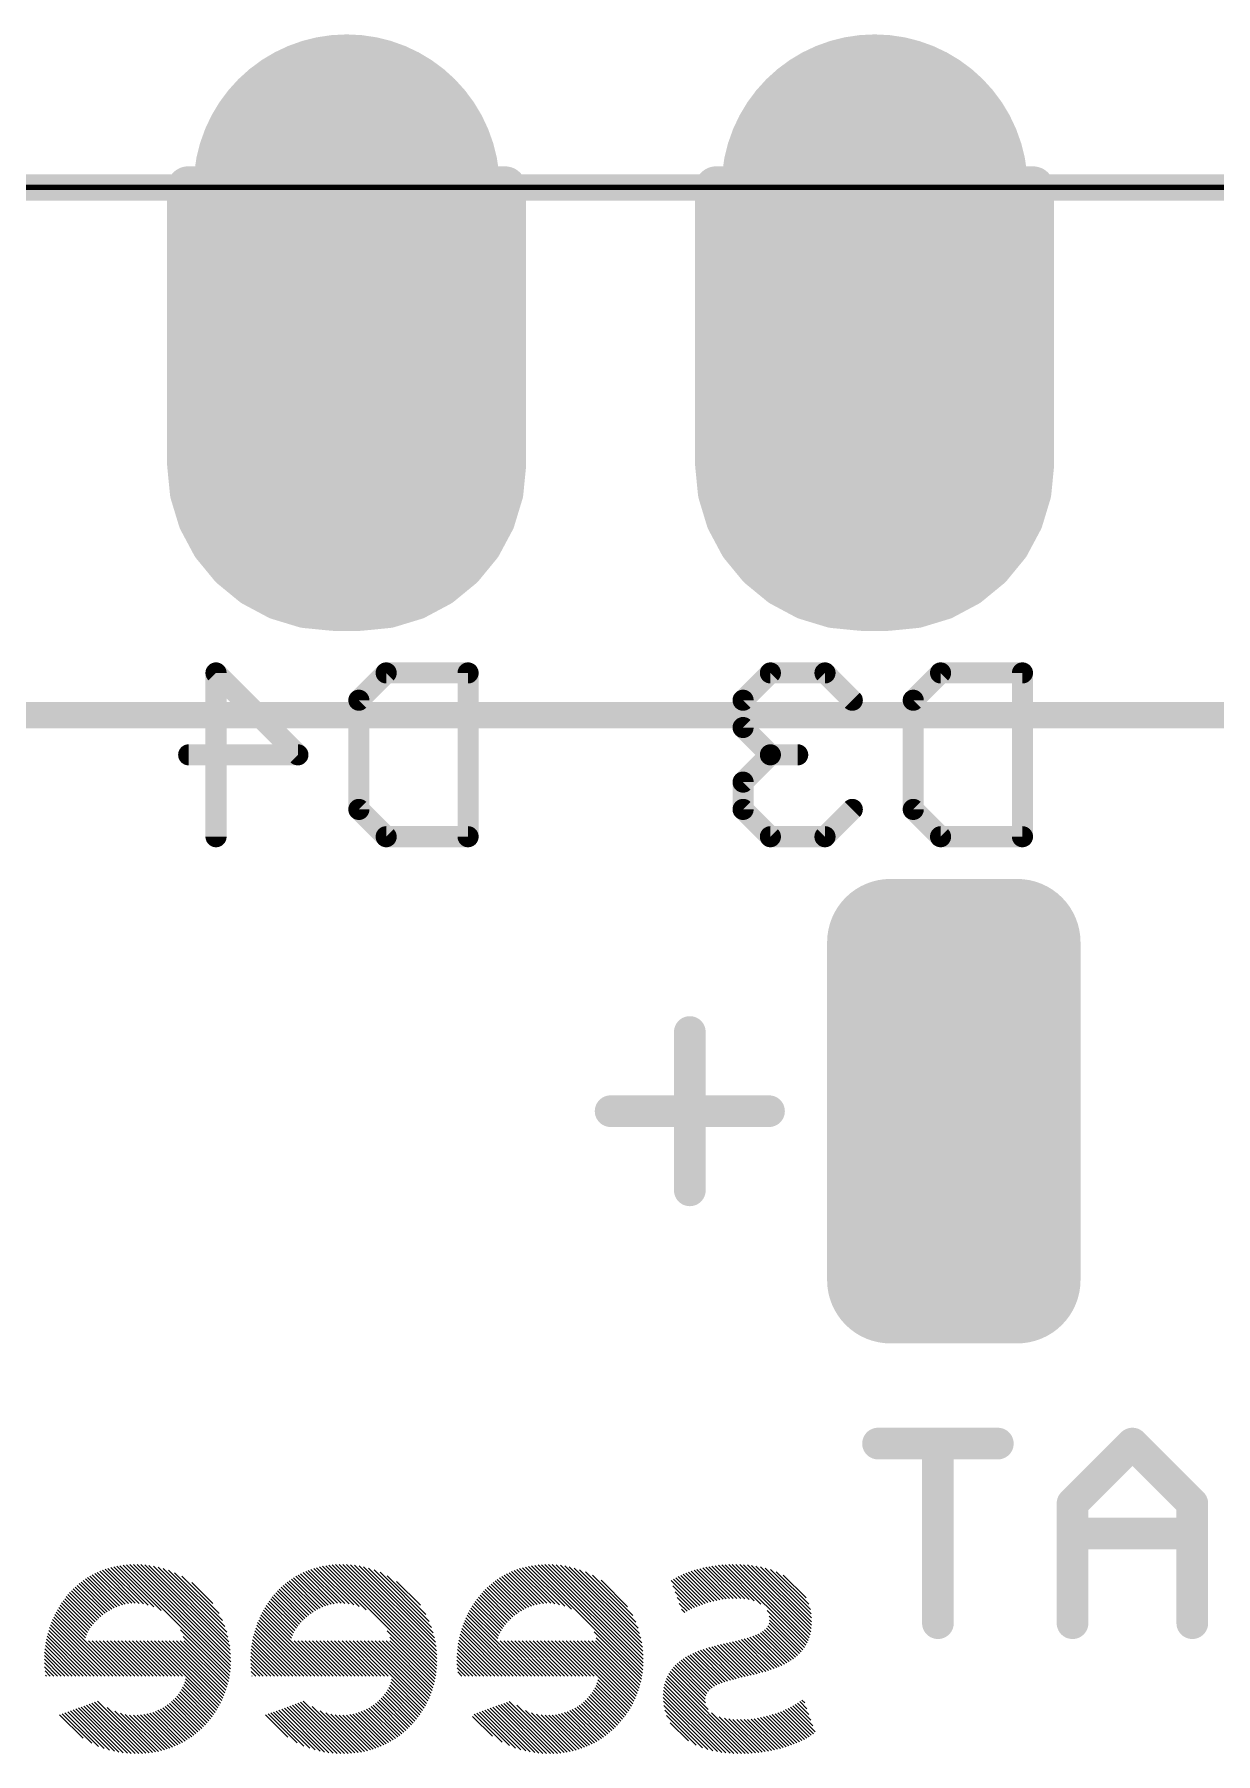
# Model space of a CAD drawing. Extents: x 63.5 to 84.5, y 8.2 to 27.4.
# Drawn here: x 69.87 to 75.55, y 19.13 to 27.41 of the extents above; entities that cross this region are included whole.
import ezdxf

# ---------------------------------------------------------------- set-up
doc = ezdxf.new("R2010")
doc.units = 0
for name, color, linetype in [('20', 213, 'CONTINUOUS'), ('22', 140, 'CONTINUOUS'), ('26', 140, 'CONTINUOUS'), ('30', 253, 'CONTINUOUS')]:
    doc.layers.add(name, color=color, linetype=linetype)

# ---------------------------------------------------------------- blocks, each defined once
blk = doc.blocks.new('RECT357632X195072R50')
at = {"const_width": 0.3048}
blk.add_lwpolyline([(0.9652, -0.3048), (0.9652, 0.3048, 0.4142), (0.8128, 0.4572), (-0.8128, 0.4572, 0.4142), (-0.9652, 0.3048), (-0.9652, -0.3048, 0.4142), (-0.8128, -0.4572), (0.8128, -0.4572, 0.4142)], format="xyb", close=True, dxfattribs=at)
blk.add_solid([(-0.8382, -0.3302), (0.8382, -0.3302), (-0.8382, 0.3302), (0.8382, 0.3302)])
blk = doc.blocks.new('ROUNDP')
at = {"const_width": 0.5}
blk.add_lwpolyline([(0, -0.25, 1), (0, 0.25, 1), (0, -0.25)], format="xyb", dxfattribs=at)

msp = doc.modelspace()

# ---------------------------------------------------------------- linework, layer by layer
at = {"layer": '20', "const_width": 0.0254}
msp.add_lwpolyline([(65.405, 26.67), (82.55, 26.67)], dxfattribs=at)
at = {"layer": '22', "const_width": 0.127}
for points in [[(65.024, 26.67), (82.804, 26.67)], [(82.804, 24.13), (65.024, 24.13)]]:
    msp.add_lwpolyline(points, dxfattribs=at)
at = {"layer": '26'}
for p, q in [((70.3761, 19.8565), (70.2119, 20.0207)), ((70.3965, 19.8537), (70.2253, 20.0249)), ((70.4194, 19.8485), (70.2391, 20.0288)), ((70.4461, 19.8395), (70.2533, 20.0323)), ((70.4811, 19.8221), (70.2679, 20.0354)), ((70.8108, 19.5102), (70.283, 20.038)), ((70.813, 19.5257), (70.2985, 20.0402)), ((70.8146, 19.5417), (70.3145, 20.0419)), ((70.8157, 19.5583), (70.331, 20.043)), ((70.8162, 19.5755), (70.348, 20.0437)), ((70.816, 19.5934), (70.3656, 20.0438)), ((70.8152, 19.6118), (70.3839, 20.0432)), ((70.8136, 19.6311), (70.403, 20.0417)), ((70.8113, 19.6511), (70.423, 20.0394)), ((70.8079, 19.6722), (70.4441, 20.0359)), ((70.8032, 19.6945), (70.4666, 20.0312)), ((70.797, 19.7184), (70.4907, 20.0247)), ((71.386, 19.8542), (71.2158, 20.0244)), ((71.4085, 19.8494), (71.2296, 20.0283)), ((71.4345, 19.841), (71.2437, 20.0319)), ((71.4679, 19.8254), (71.2583, 20.035)), ((71.8028, 19.5082), (71.2732, 20.0377)), ((71.805, 19.5236), (71.2887, 20.0399)), ((71.8068, 19.5395), (71.3046, 20.0417)), ((71.8079, 19.556), (71.321, 20.0429)), ((71.8085, 19.5731), (71.338, 20.0436)), ((71.8084, 19.5909), (71.3555, 20.0438)), ((71.8077, 19.6093), (71.3737, 20.0433)), ((71.8062, 19.6284), (71.3927, 20.042)), ((71.804, 19.6484), (71.4126, 20.0398)), ((71.8007, 19.6693), (71.4335, 20.0365)), ((71.7962, 19.6914), (71.4558, 20.0319)), ((71.7903, 19.7151), (71.4797, 20.0257)), ((72.3755, 19.8547), (72.2063, 20.0238)), ((72.3976, 19.8502), (72.22, 20.0278)), ((72.4231, 19.8424), (72.2341, 20.0314)), ((72.455, 19.8282), (72.2486, 20.0346)), ((72.7948, 19.5061), (72.2635, 20.0373)), ((72.7971, 19.5215), (72.2789, 20.0396)), ((72.7989, 19.5373), (72.2948, 20.0415)), ((72.8001, 19.5538), (72.3111, 20.0428)), ((72.8008, 19.5708), (72.328, 20.0436)), ((72.8008, 19.5885), (72.3454, 20.0438)), ((72.8001, 19.6068), (72.3635, 20.0434)), ((72.7988, 19.6258), (72.3824, 20.0422)), ((72.7966, 19.6456), (72.4022, 20.0401)), ((72.7935, 19.6664), (72.423, 20.037)), ((72.7892, 19.6884), (72.445, 20.0326)), ((72.7835, 19.7118), (72.4687, 20.0266)), ((73.2166, 19.8798), (73.0729, 20.0235)), ((73.2335, 19.8805), (73.0871, 20.0269)), ((73.2512, 19.8805), (73.1016, 20.0301)), ((73.2697, 19.8797), (73.1164, 20.033)), ((73.2892, 19.8779), (73.1315, 20.0356)), ((73.3103, 19.8745), (73.1469, 20.0378)), ((73.3342, 19.8682), (73.1627, 20.0397)), ((73.3668, 19.8534), (73.1788, 20.0413)), ((73.5829, 19.6549), (73.1952, 20.0426)), ((73.5891, 19.6664), (73.212, 20.0435)), ((73.5945, 19.6786), (73.2292, 20.044)), ((73.5993, 19.6915), (73.2468, 20.044)), ((73.6033, 19.7051), (73.2649, 20.0436)), ((73.6066, 19.7196), (73.2834, 20.0427)), ((73.609, 19.7349), (73.3026, 20.0413)), ((73.6105, 19.751), (73.3224, 20.0391)), ((73.6111, 19.7681), (73.3431, 20.0361)), ((73.6106, 19.7863), (73.3648, 20.0321)), ((73.6087, 19.8059), (73.3879, 20.0267)), ((70.2117, 19.8087), (70.0771, 19.9433)), ((70.2223, 19.8159), (70.0867, 19.9514)), ((70.2332, 19.8226), (70.0966, 19.9593)), ((70.2445, 19.8289), (70.1067, 19.9668)), ((70.2563, 19.8348), (70.1171, 19.974)), ((70.2686, 19.8402), (70.1279, 19.981)), ((70.2815, 19.845), (70.1389, 19.9876)), ((70.295, 19.8492), (70.1502, 19.994)), ((70.3091, 19.8527), (70.1619, 20)), ((70.3241, 19.8554), (70.1739, 20.0057)), ((70.3402, 19.8571), (70.1862, 20.011)), ((70.3574, 19.8575), (70.1989, 20.016)), ((70.7886, 19.7445), (70.517, 20.0161)), ((70.7772, 19.7736), (70.5466, 20.0042)), ((70.7604, 19.808), (70.5815, 19.987)), ((70.7309, 19.8552), (70.6292, 19.957)), ((71.2027, 19.8077), (71.0682, 19.9422)), ((71.2131, 19.8149), (71.0777, 19.9504)), ((71.224, 19.8217), (71.0875, 19.9582)), ((71.2353, 19.8281), (71.0976, 19.9658)), ((71.2471, 19.8341), (71.108, 19.9731)), ((71.2593, 19.8395), (71.1187, 19.9801)), ((71.2721, 19.8444), (71.1297, 19.9867)), ((71.2854, 19.8487), (71.141, 19.9931)), ((71.2995, 19.8523), (71.1526, 19.9992)), ((71.3144, 19.8551), (71.1646, 20.0049)), ((71.3303, 19.8569), (71.1769, 20.0103)), ((71.3474, 19.8575), (71.1895, 20.0154)), ((71.3659, 19.8567), (71.2025, 20.0201)), ((71.7822, 19.7408), (71.5057, 20.0174)), ((71.7713, 19.7695), (71.5347, 20.006)), ((71.7554, 19.803), (71.5686, 19.9898)), ((71.7288, 19.8473), (71.6135, 19.9626)), ((72.1936, 19.8067), (72.0592, 19.9411)), ((72.204, 19.814), (72.0687, 19.9493)), ((72.2149, 19.8208), (72.0785, 19.9572)), ((72.2261, 19.8273), (72.0886, 19.9648)), ((72.2378, 19.8333), (72.0989, 19.9721)), ((72.2499, 19.8388), (72.1096, 19.9791)), ((72.2626, 19.8438), (72.1206, 19.9859)), ((72.2759, 19.8482), (72.1318, 19.9923)), ((72.2899, 19.8519), (72.1434, 19.9984)), ((72.3047, 19.8548), (72.1553, 20.0042)), ((72.3204, 19.8567), (72.1675, 20.0096)), ((72.3373, 19.8575), (72.1801, 20.0147)), ((72.3556, 19.8569), (72.193, 20.0195)), ((72.7758, 19.7372), (72.4943, 20.0186)), ((72.7653, 19.7654), (72.5229, 20.0078)), ((72.7503, 19.7981), (72.556, 19.9924)), ((72.7259, 19.8401), (72.5986, 19.9675)), ((73.06, 19.8419), (72.9353, 19.9666)), ((73.0476, 19.8366), (72.944, 19.9403)), ((73.0727, 19.8469), (72.9463, 19.9733)), ((73.0856, 19.8517), (72.9577, 19.9796)), ((73.0988, 19.8562), (72.9693, 19.9856)), ((73.1122, 19.8604), (72.9813, 19.9914)), ((73.126, 19.8643), (72.9935, 19.9968)), ((73.1401, 19.8679), (73.006, 20.002)), ((73.1545, 19.8711), (73.0188, 20.0068)), ((73.1693, 19.874), (73.0319, 20.0114)), ((73.1846, 19.8764), (73.0453, 20.0157)), ((73.2003, 19.8784), (73.0589, 20.0198)), ((73.6048, 19.8274), (73.4129, 20.0193)), ((73.5979, 19.852), (73.4409, 20.009)), ((73.5851, 19.8825), (73.4747, 19.9929)), ((70.1338, 19.7276), (70.0028, 19.8586)), ((70.1408, 19.7383), (70.01, 19.8691)), ((70.1483, 19.7484), (70.0175, 19.8792)), ((70.1562, 19.7582), (70.0252, 19.8892)), ((70.1646, 19.7675), (70.0332, 19.8989)), ((70.1733, 19.7765), (70.0414, 19.9083)), ((70.1823, 19.7851), (70.05, 19.9174)), ((70.1918, 19.7933), (70.0587, 19.9263)), ((70.2016, 19.8012), (70.0678, 19.935)), ((71.1252, 19.7261), (70.9941, 19.8572)), ((71.1321, 19.7369), (71.0013, 19.8677)), ((71.1396, 19.7471), (71.0088, 19.8779)), ((71.1474, 19.7569), (71.0165, 19.8879)), ((71.1557, 19.7663), (71.0244, 19.8976)), ((71.1644, 19.7753), (71.0327, 19.907)), ((71.1734, 19.7839), (71.0411, 19.9162)), ((71.1828, 19.7922), (71.0499, 19.9252)), ((71.1925, 19.8002), (71.0589, 19.9338)), ((72.1166, 19.7246), (71.9855, 19.8558)), ((72.1235, 19.7354), (71.9926, 19.8663)), ((72.1309, 19.7457), (72.0001, 19.8765)), ((72.1387, 19.7556), (72.0077, 19.8865)), ((72.1469, 19.765), (72.0157, 19.8963)), ((72.1555, 19.7741), (72.0239, 19.9058)), ((72.1645, 19.7828), (72.0323, 19.915)), ((72.1739, 19.7911), (72.041, 19.924)), ((72.1835, 19.7991), (72.05, 19.9327)), ((73.0354, 19.8311), (72.9541, 19.9124)), ((73.0235, 19.8254), (72.9643, 19.8846)), ((73.0118, 19.8194), (72.9745, 19.8567)), ((70.2308, 19.5068), (69.9594, 19.7782)), ((70.2485, 19.5068), (69.9648, 19.7905)), ((70.2661, 19.5068), (69.9705, 19.8025)), ((70.2838, 19.5068), (69.9764, 19.8142)), ((70.1174, 19.6909), (69.9826, 19.8257)), ((70.1218, 19.7042), (69.9891, 19.8369)), ((70.1274, 19.7163), (69.9958, 19.8479)), ((71.2207, 19.5068), (70.951, 19.7765)), ((71.2384, 19.5068), (70.9564, 19.7889)), ((71.2561, 19.5068), (70.962, 19.8009)), ((71.2738, 19.5068), (70.9679, 19.8127)), ((71.1093, 19.689), (70.9741, 19.8242)), ((71.1134, 19.7025), (70.9805, 19.8354)), ((71.1189, 19.7147), (70.9872, 19.8464)), ((72.2107, 19.5068), (71.9426, 19.7749)), ((72.2284, 19.5068), (71.948, 19.7872)), ((72.246, 19.5068), (71.9536, 19.7993)), ((72.2637, 19.5068), (71.9594, 19.8111)), ((72.1012, 19.687), (71.9656, 19.8227)), ((72.1051, 19.7008), (71.9719, 19.834)), ((72.1104, 19.7131), (71.9786, 19.845)), ((73.0002, 19.8133), (72.9846, 19.8289)), ((73.5761, 19.644), (73.3975, 19.8226)), ((73.5687, 19.6337), (73.4074, 19.795)), ((73.5607, 19.624), (73.4086, 19.7762)), ((70.1247, 19.5068), (69.9332, 19.6983)), ((70.1424, 19.5068), (69.9368, 19.7124)), ((70.1601, 19.5068), (69.9407, 19.7262)), ((70.1778, 19.5068), (69.9449, 19.7397)), ((70.1954, 19.5068), (69.9494, 19.7528)), ((70.2131, 19.5068), (69.9543, 19.7656)), ((70.8081, 19.4952), (70.5742, 19.7291)), ((70.805, 19.4806), (70.5878, 19.6978)), ((71.1147, 19.5068), (70.9251, 19.6964)), ((71.1323, 19.5068), (70.9286, 19.7106)), ((71.15, 19.5068), (70.9325, 19.7244)), ((71.1677, 19.5068), (70.9367, 19.7379)), ((71.1854, 19.5068), (70.9412, 19.751)), ((71.2031, 19.5068), (70.9459, 19.7639)), ((71.8, 19.4932), (71.5694, 19.7239)), ((71.7969, 19.4787), (71.581, 19.6945)), ((72.1046, 19.5068), (71.9169, 19.6945)), ((72.1223, 19.5068), (71.9204, 19.7087)), ((72.14, 19.5068), (71.9243, 19.7225)), ((72.1577, 19.5068), (71.9284, 19.7361)), ((72.1753, 19.5068), (71.9329, 19.7493)), ((72.193, 19.5068), (71.9376, 19.7622)), ((72.792, 19.4912), (72.5641, 19.7191)), ((72.7888, 19.4767), (72.5741, 19.6914)), ((73.4555, 19.5525), (73.3143, 19.6937)), ((73.4677, 19.5579), (73.3275, 19.6982)), ((73.4797, 19.5637), (73.3403, 19.7031)), ((73.4912, 19.5698), (73.3526, 19.7085)), ((73.5025, 19.5762), (73.3642, 19.7145)), ((73.5133, 19.5831), (73.3751, 19.7213)), ((73.5237, 19.5903), (73.385, 19.7291)), ((73.5337, 19.598), (73.3937, 19.738)), ((73.5432, 19.6062), (73.4009, 19.7485)), ((73.5522, 19.6148), (73.4061, 19.761)), ((70.0363, 19.5068), (69.9211, 19.622)), ((70.054, 19.5068), (69.9227, 19.6382)), ((70.0717, 19.5068), (69.9247, 19.6538)), ((70.0894, 19.5068), (69.9271, 19.6691)), ((70.107, 19.5068), (69.93, 19.6839)), ((70.3015, 19.5068), (70.1319, 19.6764)), ((70.3192, 19.5068), (70.1496, 19.6764)), ((70.3368, 19.5068), (70.1673, 19.6764)), ((70.3545, 19.5068), (70.185, 19.6764)), ((70.3722, 19.5068), (70.2027, 19.6764)), ((70.3899, 19.5068), (70.2203, 19.6764)), ((70.4076, 19.5068), (70.238, 19.6764)), ((70.4252, 19.5068), (70.2557, 19.6764)), ((70.4429, 19.5068), (70.2734, 19.6764)), ((70.4606, 19.5068), (70.291, 19.6764)), ((70.4783, 19.5068), (70.3087, 19.6764)), ((70.496, 19.5068), (70.3264, 19.6764)), ((70.5136, 19.5068), (70.3441, 19.6764)), ((70.5313, 19.5068), (70.3618, 19.6764)), ((70.549, 19.5068), (70.3794, 19.6764)), ((70.5667, 19.5068), (70.3971, 19.6764)), ((70.5843, 19.5068), (70.4148, 19.6764)), ((70.7549, 19.3539), (70.4325, 19.6764)), ((70.7613, 19.3652), (70.4501, 19.6764)), ((70.7674, 19.3768), (70.4678, 19.6764)), ((70.7732, 19.3887), (70.4855, 19.6764)), ((70.7787, 19.4008), (70.5032, 19.6764)), ((70.7839, 19.4133), (70.5208, 19.6764)), ((70.7888, 19.4261), (70.5385, 19.6764)), ((70.7934, 19.4392), (70.5562, 19.6764)), ((70.7977, 19.4526), (70.5739, 19.6764)), ((70.8015, 19.4664), (70.5913, 19.6767)), ((71.0263, 19.5068), (70.9133, 19.6198)), ((71.044, 19.5068), (70.9147, 19.636)), ((71.0616, 19.5068), (70.9167, 19.6518)), ((71.0793, 19.5068), (70.9191, 19.667)), ((71.097, 19.5068), (70.9219, 19.6819)), ((71.2914, 19.5068), (71.1219, 19.6764)), ((71.3091, 19.5068), (71.1396, 19.6764)), ((71.3268, 19.5068), (71.1572, 19.6764)), ((71.3445, 19.5068), (71.1749, 19.6764)), ((71.3621, 19.5068), (71.1926, 19.6764)), ((71.3798, 19.5068), (71.2103, 19.6764)), ((71.3975, 19.5068), (71.228, 19.6764)), ((71.4152, 19.5068), (71.2456, 19.6764)), ((71.4329, 19.5068), (71.2633, 19.6764)), ((71.4505, 19.5068), (71.281, 19.6764)), ((71.4682, 19.5068), (71.2987, 19.6764)), ((71.4859, 19.5068), (71.3163, 19.6764)), ((71.5036, 19.5068), (71.334, 19.6764)), ((71.5213, 19.5068), (71.3517, 19.6764)), ((71.5389, 19.5068), (71.3694, 19.6764)), ((71.5566, 19.5068), (71.3871, 19.6764)), ((71.5743, 19.5068), (71.4047, 19.6764)), ((71.7464, 19.3524), (71.4224, 19.6764)), ((71.7528, 19.3637), (71.4401, 19.6764)), ((71.7589, 19.3753), (71.4578, 19.6764)), ((71.7647, 19.3871), (71.4754, 19.6764)), ((71.7703, 19.3992), (71.4931, 19.6764)), ((71.7756, 19.4116), (71.5108, 19.6764)), ((71.7805, 19.4243), (71.5285, 19.6764)), ((71.7851, 19.4374), (71.5461, 19.6764)), ((71.7894, 19.4508), (71.5638, 19.6764)), ((71.7934, 19.4645), (71.5815, 19.6764)), ((72.0162, 19.5068), (71.9055, 19.6176)), ((72.0339, 19.5068), (71.9068, 19.6339)), ((72.0516, 19.5068), (71.9087, 19.6497)), ((72.0693, 19.5068), (71.9111, 19.665)), ((72.0869, 19.5068), (71.9138, 19.68)), ((72.2814, 19.5068), (72.1118, 19.6764)), ((72.2991, 19.5068), (72.1295, 19.6764)), ((72.3167, 19.5068), (72.1472, 19.6764)), ((72.3344, 19.5068), (72.1649, 19.6764)), ((72.3521, 19.5068), (72.1826, 19.6764)), ((72.3698, 19.5068), (72.2002, 19.6764)), ((72.3875, 19.5068), (72.2179, 19.6764)), ((72.4051, 19.5068), (72.2356, 19.6764)), ((72.4228, 19.5068), (72.2533, 19.6764)), ((72.4405, 19.5068), (72.2709, 19.6764)), ((72.4582, 19.5068), (72.2886, 19.6764)), ((72.4759, 19.5068), (72.3063, 19.6764)), ((72.4935, 19.5068), (72.324, 19.6764)), ((72.5112, 19.5068), (72.3416, 19.6764)), ((72.5289, 19.5068), (72.3593, 19.6764)), ((72.5466, 19.5068), (72.377, 19.6764)), ((72.5642, 19.5068), (72.3947, 19.6764)), ((72.5819, 19.5068), (72.4124, 19.6764)), ((72.7442, 19.3622), (72.43, 19.6764)), ((72.7504, 19.3737), (72.4477, 19.6764)), ((72.7563, 19.3855), (72.4654, 19.6764)), ((72.7619, 19.3976), (72.4831, 19.6764)), ((72.7672, 19.4099), (72.5007, 19.6764)), ((72.7722, 19.4226), (72.5184, 19.6764)), ((72.7769, 19.4356), (72.5361, 19.6764)), ((72.7812, 19.449), (72.5538, 19.6764)), ((72.7852, 19.4627), (72.5714, 19.6764)), ((73.1674, 19.4694), (73.027, 19.6097)), ((73.1801, 19.4743), (73.039, 19.6154)), ((73.1932, 19.4789), (73.0513, 19.6208)), ((73.2067, 19.483), (73.0638, 19.6259)), ((73.2205, 19.487), (73.0767, 19.6308)), ((73.2345, 19.4907), (73.0898, 19.6353)), ((73.2486, 19.4942), (73.1032, 19.6396)), ((73.2628, 19.4977), (73.1167, 19.6438)), ((73.2771, 19.501), (73.1305, 19.6477)), ((73.2914, 19.5044), (73.1444, 19.6514)), ((73.3058, 19.5077), (73.1585, 19.655)), ((73.3201, 19.5111), (73.1727, 19.6585)), ((73.3343, 19.5145), (73.1869, 19.6619)), ((73.3485, 19.5181), (73.2013, 19.6653)), ((73.3625, 19.5217), (73.2157, 19.6686)), ((73.3764, 19.5255), (73.2301, 19.6718)), ((73.3901, 19.5295), (73.2444, 19.6752)), ((73.4037, 19.5336), (73.2587, 19.6786)), ((73.417, 19.5379), (73.2729, 19.6821)), ((73.4301, 19.5425), (73.2869, 19.6857)), ((73.4429, 19.5474), (73.3007, 19.6896)), ((70.001, 19.5068), (69.9198, 19.588)), ((70.0187, 19.5068), (69.9201, 19.6053)), ((69.9833, 19.5068), (69.9201, 19.5701)), ((69.9656, 19.5068), (69.921, 19.5514)), ((69.9479, 19.5068), (69.9229, 19.5319)), ((70.9909, 19.5068), (70.9121, 19.5857)), ((71.0086, 19.5068), (70.9124, 19.603)), ((70.9732, 19.5068), (70.9125, 19.5676)), ((70.9556, 19.5068), (70.9136, 19.5488)), ((70.9379, 19.5068), (70.9155, 19.5292)), ((71.9809, 19.5068), (71.9044, 19.5833)), ((71.9986, 19.5068), (71.9046, 19.6008)), ((71.9632, 19.5068), (71.9049, 19.5651)), ((71.9455, 19.5068), (71.9061, 19.5463)), ((71.9278, 19.5068), (71.9082, 19.5264)), ((73.1139, 19.346), (72.9306, 19.5293)), ((73.1005, 19.3772), (72.938, 19.5396)), ((73.0994, 19.3959), (72.946, 19.5494)), ((73.102, 19.411), (72.9545, 19.5586)), ((73.1072, 19.4235), (72.9635, 19.5672)), ((73.1143, 19.434), (72.973, 19.5754)), ((73.123, 19.4431), (72.983, 19.5831)), ((73.1328, 19.4509), (72.9934, 19.5903)), ((73.1436, 19.4578), (73.0042, 19.5972)), ((73.1552, 19.4639), (73.0154, 19.6036)), ((69.9303, 19.5068), (69.926, 19.5111)), ((70.7268, 19.3113), (70.5851, 19.4531)), ((70.7342, 19.3216), (70.5904, 19.4654)), ((70.7414, 19.3321), (70.5949, 19.4786)), ((70.7483, 19.3429), (70.598, 19.4931)), ((70.9202, 19.5068), (70.9189, 19.5082)), ((71.7181, 19.31), (71.5766, 19.4515)), ((71.7255, 19.3202), (71.5821, 19.4637)), ((71.7327, 19.3307), (71.5867, 19.4768)), ((71.7397, 19.3414), (71.59, 19.4911)), ((72.7094, 19.3086), (72.5681, 19.4499)), ((72.7169, 19.3188), (72.5737, 19.462)), ((72.7241, 19.3293), (72.5784, 19.4749)), ((72.7311, 19.34), (72.582, 19.4891)), ((72.7378, 19.3509), (72.5837, 19.505)), ((73.2185, 19.1355), (72.9007, 19.4532)), ((73.2373, 19.1343), (72.9038, 19.4678)), ((73.2555, 19.1337), (72.9077, 19.4815)), ((73.2734, 19.1336), (72.9124, 19.4945)), ((73.2908, 19.1339), (72.9178, 19.5068)), ((73.3077, 19.1346), (72.9239, 19.5184)), ((70.3381, 19.1343), (70.1098, 19.3626)), ((70.3565, 19.1337), (70.1228, 19.3673)), ((70.3742, 19.1336), (70.1358, 19.372)), ((70.3913, 19.1342), (70.1488, 19.3767)), ((70.4079, 19.1352), (70.1617, 19.3814)), ((70.424, 19.1369), (70.1747, 19.3861)), ((70.6388, 19.2226), (70.5006, 19.3607)), ((70.6487, 19.2303), (70.5111, 19.3679)), ((70.6584, 19.2383), (70.5212, 19.3755)), ((70.6678, 19.2465), (70.5308, 19.3836)), ((70.677, 19.2551), (70.54, 19.392)), ((70.6859, 19.2638), (70.5488, 19.401)), ((70.6946, 19.2728), (70.5571, 19.4104)), ((70.703, 19.2821), (70.5649, 19.4202)), ((70.7112, 19.2916), (70.5722, 19.4306)), ((70.7191, 19.3013), (70.5789, 19.4415)), ((71.328, 19.1344), (71.1004, 19.362)), ((71.3464, 19.1337), (71.1134, 19.3667)), ((71.3642, 19.1336), (71.1264, 19.3714)), ((71.3814, 19.1341), (71.1393, 19.3761)), ((71.398, 19.1351), (71.1523, 19.3808)), ((71.4142, 19.1366), (71.1653, 19.3855)), ((71.4298, 19.1387), (71.2081, 19.3603)), ((71.6298, 19.2215), (71.4915, 19.3598)), ((71.6397, 19.2292), (71.5021, 19.3669)), ((71.6494, 19.2372), (71.5122, 19.3745)), ((71.6589, 19.2454), (71.5219, 19.3825)), ((71.6681, 19.2539), (71.5311, 19.3909)), ((71.6771, 19.2626), (71.5399, 19.3998)), ((71.6858, 19.2716), (71.5483, 19.4091)), ((71.6942, 19.2808), (71.5562, 19.4189)), ((71.7024, 19.2903), (71.5636, 19.4292)), ((71.7104, 19.3), (71.5704, 19.44)), ((72.3178, 19.1346), (72.091, 19.3613)), ((72.3362, 19.1338), (72.104, 19.366)), ((72.3541, 19.1336), (72.117, 19.3707)), ((72.3714, 19.134), (72.1299, 19.3754)), ((72.3881, 19.1349), (72.1429, 19.3802)), ((72.4043, 19.1364), (72.1559, 19.3849)), ((72.42, 19.1384), (72.1924, 19.366)), ((72.6207, 19.2205), (72.4824, 19.3589)), ((72.6307, 19.2282), (72.493, 19.3659)), ((72.6405, 19.2361), (72.5032, 19.3734)), ((72.65, 19.2443), (72.5129, 19.3814)), ((72.6592, 19.2528), (72.5222, 19.3897)), ((72.6682, 19.2614), (72.5311, 19.3985)), ((72.6769, 19.2704), (72.5395, 19.4078)), ((72.6854, 19.2796), (72.5475, 19.4175)), ((72.6937, 19.289), (72.5549, 19.4277)), ((72.7016, 19.2987), (72.5618, 19.4385)), ((73.1578, 19.1431), (72.8967, 19.4041)), ((73.1788, 19.1397), (72.8971, 19.4214)), ((73.1355, 19.1477), (72.8976, 19.3856)), ((73.199, 19.1372), (72.8984, 19.4378)), ((73.1117, 19.1538), (72.9, 19.3655)), ((73.6174, 19.2669), (73.5208, 19.3635)), ((73.6074, 19.2945), (73.532, 19.37)), ((73.5974, 19.3221), (73.5428, 19.3767)), ((73.5875, 19.3498), (73.5535, 19.3838)), ((73.5775, 19.3774), (73.5638, 19.3912)), ((70.1061, 19.2072), (69.9931, 19.3203)), ((70.1478, 19.1832), (70.006, 19.325)), ((70.1802, 19.1685), (70.019, 19.3297)), ((70.2082, 19.1581), (70.032, 19.3344)), ((70.2335, 19.1506), (70.045, 19.3391)), ((70.2568, 19.1449), (70.0579, 19.3438)), ((70.2786, 19.1408), (70.0709, 19.3485)), ((70.2994, 19.1377), (70.0839, 19.3532)), ((70.3191, 19.1356), (70.0969, 19.3579)), ((70.4395, 19.139), (70.2226, 19.3559)), ((70.4547, 19.1415), (70.2581, 19.3381)), ((70.4693, 19.1445), (70.2855, 19.3284)), ((70.4836, 19.1479), (70.309, 19.3225)), ((70.4975, 19.1517), (70.3299, 19.3193)), ((70.511, 19.1559), (70.3488, 19.3181)), ((70.5242, 19.1604), (70.3663, 19.3183)), ((70.537, 19.1652), (70.3827, 19.3195)), ((70.5495, 19.1704), (70.3983, 19.3216)), ((70.5617, 19.1759), (70.4132, 19.3244)), ((70.5735, 19.1817), (70.4274, 19.3279)), ((70.5851, 19.1878), (70.4409, 19.332)), ((70.5964, 19.1942), (70.4539, 19.3368)), ((70.6074, 19.2009), (70.4663, 19.342)), ((70.6181, 19.2079), (70.4782, 19.3478)), ((70.6286, 19.2151), (70.4896, 19.354)), ((71.0913, 19.212), (70.9836, 19.3196)), ((71.1353, 19.1857), (70.9966, 19.3244)), ((71.1685, 19.1701), (71.0096, 19.3291)), ((71.197, 19.1593), (71.0226, 19.3338)), ((71.2225, 19.1515), (71.0355, 19.3385)), ((71.2461, 19.1456), (71.0485, 19.3432)), ((71.2681, 19.1412), (71.0615, 19.3479)), ((71.289, 19.1381), (71.0745, 19.3526)), ((71.3089, 19.1359), (71.0874, 19.3573)), ((71.445, 19.1412), (71.2463, 19.3398)), ((71.4597, 19.1441), (71.2744, 19.3294)), ((71.474, 19.1474), (71.2983, 19.3232)), ((71.488, 19.1512), (71.3195, 19.3196)), ((71.5015, 19.1553), (71.3387, 19.3181)), ((71.5148, 19.1598), (71.3563, 19.3182)), ((71.5276, 19.1646), (71.3729, 19.3193)), ((71.5402, 19.1697), (71.3886, 19.3213)), ((71.5524, 19.1752), (71.4036, 19.324)), ((71.5643, 19.1809), (71.4178, 19.3274)), ((71.5759, 19.187), (71.4315, 19.3315)), ((71.5872, 19.1934), (71.4445, 19.3361)), ((71.5983, 19.2), (71.457, 19.3413)), ((71.609, 19.2069), (71.469, 19.347)), ((71.6195, 19.2141), (71.4805, 19.3531)), ((72.0758, 19.2175), (71.9802, 19.313)), ((72.1226, 19.1883), (71.9872, 19.3237)), ((72.1567, 19.1719), (72.0002, 19.3284)), ((72.1857, 19.1606), (72.0131, 19.3331)), ((72.2116, 19.1524), (72.0261, 19.3378)), ((72.2353, 19.1463), (72.0391, 19.3425)), ((72.2576, 19.1418), (72.0521, 19.3472)), ((72.2786, 19.1384), (72.065, 19.3519)), ((72.2986, 19.1361), (72.078, 19.3566)), ((72.4353, 19.1408), (72.2344, 19.3417)), ((72.4501, 19.1437), (72.2633, 19.3305)), ((72.4645, 19.147), (72.2876, 19.3238)), ((72.4785, 19.1507), (72.3091, 19.32)), ((72.4921, 19.1547), (72.3286, 19.3182)), ((72.5053, 19.1591), (72.3463, 19.3181)), ((72.5182, 19.1639), (72.363, 19.3191)), ((72.5308, 19.169), (72.3789, 19.3209)), ((72.5431, 19.1744), (72.3939, 19.3236)), ((72.555, 19.1801), (72.4083, 19.3269)), ((72.5667, 19.1862), (72.422, 19.3309)), ((72.5781, 19.1925), (72.4351, 19.3354)), ((72.5891, 19.1991), (72.4477, 19.3405)), ((72.5999, 19.206), (72.4597, 19.3462)), ((72.6105, 19.2131), (72.4713, 19.3523)), ((73.0857, 19.1621), (72.9047, 19.3431)), ((73.056, 19.1741), (72.9132, 19.317)), ((73.0181, 19.1944), (72.93, 19.2825)), ((73.3244, 19.1356), (73.1299, 19.3301)), ((73.3406, 19.137), (73.1666, 19.311)), ((73.3566, 19.1387), (73.1911, 19.3042)), ((73.3723, 19.1407), (73.2125, 19.3005)), ((73.3877, 19.143), (73.2323, 19.2984)), ((73.4027, 19.1456), (73.251, 19.2973)), ((73.4176, 19.1484), (73.269, 19.297)), ((73.4322, 19.1515), (73.2864, 19.2973)), ((73.4465, 19.1549), (73.3031, 19.2983)), ((73.4606, 19.1585), (73.3193, 19.2998)), ((73.4744, 19.1623), (73.335, 19.3017)), ((73.488, 19.1665), (73.3504, 19.3041)), ((73.5013, 19.1708), (73.3653, 19.3068)), ((73.5144, 19.1754), (73.3799, 19.3099)), ((73.5272, 19.1802), (73.3941, 19.3133)), ((73.5398, 19.1853), (73.408, 19.3171)), ((73.5521, 19.1907), (73.4217, 19.3211)), ((73.5642, 19.1963), (73.435, 19.3255)), ((73.576, 19.2022), (73.4481, 19.3301)), ((73.5875, 19.2084), (73.4608, 19.335)), ((73.5987, 19.2149), (73.4734, 19.3402)), ((73.6095, 19.2217), (73.4856, 19.3456)), ((73.62, 19.2289), (73.4976, 19.3513)), ((73.6273, 19.2392), (73.5093, 19.3572))]:
    msp.add_line(p, q, dxfattribs=at)
for points, const_width in [([(70.7456, 23.5458), (70.7456, 24.3339)], 0.1016), ([(70.7456, 24.3339), (71.1396, 23.9398)], 0.1016), ([(71.4328, 24.2025), (71.5642, 24.3339)], 0.1016), ([(71.5642, 24.3339), (71.9582, 24.3339)], 0.1016), ([(71.9582, 24.3339), (71.9582, 23.5458)], 0.1016), ([(73.4126, 24.3339), (73.2812, 24.2025)], 0.1016), ([(73.6753, 24.3339), (73.4126, 24.3339)], 0.1016), ([(73.8066, 24.2025), (73.6753, 24.3339)], 0.1016), ([(74.0998, 24.2025), (74.2312, 24.3339)], 0.1016), ([(74.2312, 24.3339), (74.6252, 24.3339)], 0.1016), ([(74.6252, 24.3339), (74.6252, 23.5458)], 0.1016), ([(71.4328, 23.6771), (71.4328, 24.2025)], 0.1016), ([(73.2812, 24.2025), (73.2812, 24.0712)], 0.1016), ([(74.0998, 23.6771), (74.0998, 24.2025)], 0.1016), ([(73.2812, 24.0712), (73.4126, 23.9398)], 0.1016), ([(71.1396, 23.9398), (70.6142, 23.9398)], 0.1016), ([(73.4126, 23.9398), (73.2812, 23.8085)], 0.1016), ([(73.4126, 23.9398), (73.5439, 23.9398)], 0.1016), ([(73.2812, 23.8085), (73.2812, 23.6771)], 0.1016), ([(71.5642, 23.5458), (71.4328, 23.6771)], 0.1016), ([(73.2812, 23.6771), (73.4126, 23.5458)], 0.1016), ([(73.6753, 23.5458), (73.8066, 23.6771)], 0.1016), ([(74.2312, 23.5458), (74.0998, 23.6771)], 0.1016), ([(71.9582, 23.5458), (71.5642, 23.5458)], 0.1016), ([(73.4126, 23.5458), (73.6753, 23.5458)], 0.1016), ([(74.6252, 23.5458), (74.2312, 23.5458)], 0.1016), ([(73.025, 22.606), (73.025, 22.225)], 0.1524), ([(73.025, 22.225), (72.644, 22.225)], 0.1524), ([(73.025, 21.844), (73.025, 22.225)], 0.1524), ([(73.025, 22.225), (73.406, 22.225)], 0.1524), ([(74.5068, 20.6255), (73.9305, 20.6255)], 0.1524), ([(74.2186, 19.7612), (74.2186, 20.6255)], 0.1524), ([(75.1542, 20.6255), (74.8661, 20.3374)], 0.1524), ([(75.4423, 20.3374), (75.1542, 20.6255)], 0.1524), ([(74.8661, 20.3374), (74.8661, 19.7612)], 0.1524), ([(75.4423, 19.7612), (75.4423, 20.3374)], 0.1524), ([(75.4423, 20.1934), (74.8661, 20.1934)], 0.1524)]:
    msp.add_lwpolyline(points, dxfattribs=dict(at, const_width=const_width))
for points, const_width in [([(70.771, 24.3339, 1), (70.7202, 24.3339)], 0.0508), ([(70.7635, 24.3518, 1), (70.7276, 24.3159)], 0.0508), ([(71.5642, 24.3593, 1), (71.5642, 24.3085)], 0.0508), ([(71.5821, 24.3159, 1), (71.5462, 24.3518)], 0.0508), ([(71.9836, 24.3339, 1), (71.9328, 24.3339)], 0.0508), ([(71.9582, 24.3085, 1), (71.9582, 24.3593)], 0.0508), ([(73.4126, 24.3593, 1), (73.4126, 24.3085)], 0.0508), ([(73.4305, 24.3159, 1), (73.3946, 24.3518)], 0.0508), ([(73.6932, 24.3518, 1), (73.6573, 24.3159)], 0.0508), ([(73.6753, 24.3085, 1), (73.6753, 24.3593)], 0.0508), ([(74.2312, 24.3593, 1), (74.2312, 24.3085)], 0.0508), ([(74.2491, 24.3159, 1), (74.2132, 24.3518)], 0.0508), ([(74.6506, 24.3339, 1), (74.5998, 24.3339)], 0.0508), ([(74.6252, 24.3085, 1), (74.6252, 24.3593)], 0.0508), ([(71.4582, 24.2025, 1), (71.4074, 24.2025)], 0.0508), ([(71.4149, 24.2205, 1), (71.4508, 24.1846)], 0.0508), ([(73.3066, 24.2025, 1), (73.2558, 24.2025)], 0.0508), ([(73.2633, 24.2205, 1), (73.2992, 24.1846)], 0.0508), ([(73.7887, 24.1846, 1), (73.8246, 24.2205)], 0.0508), ([(74.1252, 24.2025, 1), (74.0744, 24.2025)], 0.0508), ([(74.0819, 24.2205, 1), (74.1178, 24.1846)], 0.0508), ([(73.2558, 24.0712, 1), (73.3066, 24.0712)], 0.0508), ([(73.2992, 24.0891, 1), (73.2633, 24.0532)], 0.0508), ([(70.6142, 23.9652, 1), (70.6142, 23.9144)], 0.0508), ([(71.1217, 23.9219, 1), (71.1576, 23.9578)], 0.0508), ([(71.1396, 23.9144, 1), (71.1396, 23.9652)], 0.0508), ([(73.4126, 23.9652, 1), (73.4126, 23.9144)], 0.0508), ([(73.4305, 23.9219, 1), (73.3946, 23.9578)], 0.0508), ([(73.3946, 23.9219, 1), (73.4305, 23.9578)], 0.0508), ([(73.5439, 23.9144, 1), (73.5439, 23.9652)], 0.0508), ([(73.3066, 23.8085, 1), (73.2558, 23.8085)], 0.0508), ([(73.2633, 23.8265, 1), (73.2992, 23.7905)], 0.0508), ([(71.4074, 23.6771, 1), (71.4582, 23.6771)], 0.0508), ([(71.4508, 23.6951, 1), (71.4149, 23.6592)], 0.0508), ([(73.2558, 23.6771, 1), (73.3066, 23.6771)], 0.0508), ([(73.2992, 23.6951, 1), (73.2633, 23.6592)], 0.0508), ([(73.8246, 23.6592, 1), (73.7887, 23.6951)], 0.0508), ([(74.0744, 23.6771, 1), (74.1252, 23.6771)], 0.0508), ([(74.1178, 23.6951, 1), (74.0819, 23.6592)], 0.0508), ([(71.5642, 23.5712, 1), (71.5642, 23.5204)], 0.0508), ([(71.5462, 23.5278, 1), (71.5821, 23.5638)], 0.0508), ([(71.9582, 23.5204, 1), (71.9582, 23.5712)], 0.0508), ([(73.4126, 23.5712, 1), (73.4126, 23.5204)], 0.0508), ([(73.3946, 23.5278, 1), (73.4305, 23.5638)], 0.0508), ([(73.6573, 23.5638, 1), (73.6932, 23.5278)], 0.0508), ([(73.6753, 23.5204, 1), (73.6753, 23.5712)], 0.0508), ([(74.2312, 23.5712, 1), (74.2312, 23.5204)], 0.0508), ([(74.2132, 23.5278, 1), (74.2491, 23.5638)], 0.0508), ([(74.6252, 23.5204, 1), (74.6252, 23.5712)], 0.0508), ([(70.7202, 23.5458, 1), (70.771, 23.5458)], 0.0508), ([(71.9328, 23.5458, 1), (71.9836, 23.5458)], 0.0508), ([(74.5998, 23.5458, 1), (74.6506, 23.5458)], 0.0508), ([(73.0631, 22.606, 1), (72.9869, 22.606)], 0.0762), ([(72.644, 22.2631, 1), (72.644, 22.1869)], 0.0762), ([(73.0631, 22.225, 1), (72.9869, 22.225)], 0.0762), ([(73.025, 22.2631, 1), (73.025, 22.1869)], 0.0762), ([(72.9869, 22.225, 1), (73.0631, 22.225)], 0.0762), ([(73.025, 22.1869, 1), (73.025, 22.2631)], 0.0762), ([(73.406, 22.1869, 1), (73.406, 22.2631)], 0.0762), ([(72.9869, 21.844, 1), (73.0631, 21.844)], 0.0762), ([(73.9305, 20.6636, 1), (73.9305, 20.5874)], 0.0762), ([(74.2567, 20.6255, 1), (74.1805, 20.6255)], 0.0762), ([(74.5068, 20.5874, 1), (74.5068, 20.6636)], 0.0762), ([(75.1811, 20.6525, 1), (75.1272, 20.5986)], 0.0762), ([(75.1811, 20.5986, 1), (75.1272, 20.6525)], 0.0762), ([(74.8391, 20.3644, 1), (74.893, 20.3105)], 0.0762), ([(74.9042, 20.3374, 1), (74.828, 20.3374)], 0.0762), ([(75.4804, 20.3374, 1), (75.4042, 20.3374)], 0.0762), ([(75.4153, 20.3105, 1), (75.4692, 20.3644)], 0.0762), ([(74.8661, 20.2315, 1), (74.8661, 20.1553)], 0.0762), ([(75.4423, 20.1553, 1), (75.4423, 20.2315)], 0.0762), ([(74.1805, 19.7612, 1), (74.2567, 19.7612)], 0.0762), ([(74.828, 19.7612, 1), (74.9042, 19.7612)], 0.0762), ([(75.4042, 19.7612, 1), (75.4804, 19.7612)], 0.0762)]:
    msp.add_lwpolyline(points, format="xyb", dxfattribs=dict(at, const_width=const_width))
at = {"layer": '30', "const_width": 0.2032}
for points in [[(70.612, 26.67), (70.612, 25.3365)], [(72.136, 26.67), (70.612, 26.67)], [(70.6628, 26.67), (70.6628, 25.077)], [(70.866, 26.67), (70.866, 24.802)], [(71.0692, 26.67), (71.0692, 24.6833)], [(71.2724, 26.67), (71.2724, 24.6418)], [(71.4756, 26.67), (71.4756, 24.6418)], [(71.6788, 26.67), (71.6788, 24.6833)], [(71.882, 26.67), (71.882, 24.802)], [(72.0852, 26.67), (72.0852, 25.077)], [(72.136, 25.3365), (72.136, 26.67)], [(73.152, 26.67), (73.152, 25.3365)], [(74.676, 26.67), (73.152, 26.67)], [(73.3044, 26.67), (73.3044, 24.9062)], [(73.5076, 26.67), (73.5076, 24.7316)], [(73.7108, 26.67), (73.7108, 24.6525)], [(73.914, 26.67), (73.914, 24.638)], [(74.1172, 26.67), (74.1172, 24.6525)], [(74.3204, 26.67), (74.3204, 24.7316)], [(74.5236, 26.67), (74.5236, 24.9062)], [(74.676, 25.3365), (74.676, 26.67)], [(70.612, 25.3365), (70.6254, 25.2002)], [(72.1226, 25.2002), (72.136, 25.3365)], [(73.152, 25.3365), (73.1654, 25.2002)], [(74.6626, 25.2002), (74.676, 25.3365)], [(70.6254, 25.2002), (70.6652, 25.0692)], [(72.0828, 25.0692), (72.1226, 25.2002)], [(73.1654, 25.2002), (73.2052, 25.0692)], [(74.6228, 25.0692), (74.6626, 25.2002)], [(70.6652, 25.0692), (70.7297, 24.9484)], [(72.0183, 24.9484), (72.0828, 25.0692)], [(73.2052, 25.0692), (73.2697, 24.9484)], [(74.5583, 24.9484), (74.6228, 25.0692)], [(70.7297, 24.9484), (70.8166, 24.8426)], [(71.9314, 24.8426), (72.0183, 24.9484)], [(73.2697, 24.9484), (73.3566, 24.8426)], [(74.4714, 24.8426), (74.5583, 24.9484)], [(70.8166, 24.8426), (70.9224, 24.7557)], [(71.8256, 24.7557), (71.9314, 24.8426)], [(73.3566, 24.8426), (73.4624, 24.7557)], [(74.3656, 24.7557), (74.4714, 24.8426)], [(70.9224, 24.7557), (71.0432, 24.6912)], [(71.7048, 24.6912), (71.8256, 24.7557)], [(73.4624, 24.7557), (73.5832, 24.6912)], [(74.2448, 24.6912), (74.3656, 24.7557)], [(71.0432, 24.6912), (71.1742, 24.6514)], [(71.1742, 24.6514), (71.3105, 24.638)], [(71.3105, 24.638), (71.4375, 24.638)], [(71.4375, 24.638), (71.5738, 24.6514)], [(71.5738, 24.6514), (71.7048, 24.6912)], [(73.5832, 24.6912), (73.7142, 24.6514)], [(73.7142, 24.6514), (73.8505, 24.638)], [(73.8505, 24.638), (73.9775, 24.638)], [(73.9775, 24.638), (74.1138, 24.6514)], [(74.1138, 24.6514), (74.2448, 24.6912)]]:
    msp.add_lwpolyline(points, dxfattribs=at)
at = {"layer": '30', "const_width": 0.1016}
for points in [[(70.6628, 26.67, 1), (70.5612, 26.67)], [(70.612, 26.7208, 1), (70.612, 26.6192)], [(70.7136, 26.67, 1), (70.612, 26.67)], [(70.9168, 26.67, 1), (70.8152, 26.67)], [(71.12, 26.67, 1), (71.0184, 26.67)], [(71.3232, 26.67, 1), (71.2216, 26.67)], [(71.5264, 26.67, 1), (71.4248, 26.67)], [(71.7296, 26.67, 1), (71.628, 26.67)], [(71.9328, 26.67, 1), (71.8312, 26.67)], [(72.136, 26.67, 1), (72.0344, 26.67)], [(72.1868, 26.67, 1), (72.0852, 26.67)], [(72.136, 26.6192, 1), (72.136, 26.7208)], [(73.2028, 26.67, 1), (73.1012, 26.67)], [(73.152, 26.7208, 1), (73.152, 26.6192)], [(73.3552, 26.67, 1), (73.2536, 26.67)], [(73.5584, 26.67, 1), (73.4568, 26.67)], [(73.7616, 26.67, 1), (73.66, 26.67)], [(73.9648, 26.67, 1), (73.8632, 26.67)], [(74.168, 26.67, 1), (74.0664, 26.67)], [(74.3712, 26.67, 1), (74.2696, 26.67)], [(74.5744, 26.67, 1), (74.4728, 26.67)], [(74.7268, 26.67, 1), (74.6252, 26.67)], [(74.676, 26.6192, 1), (74.676, 26.7208)], [(70.6626, 25.3415, 1), (70.5614, 25.3315)], [(72.1866, 25.3315, 1), (72.0854, 25.3415)], [(73.2026, 25.3415, 1), (73.1014, 25.3315)], [(74.7266, 25.3315, 1), (74.6254, 25.3415)], [(70.5612, 25.3365, 1), (70.6628, 25.3365)], [(72.0852, 25.3365, 1), (72.1868, 25.3365)], [(73.1012, 25.3365, 1), (73.2028, 25.3365)], [(74.6252, 25.3365, 1), (74.7268, 25.3365)], [(70.674, 25.215, 1), (70.5768, 25.1855)], [(70.5749, 25.1952, 1), (70.676, 25.2052)], [(72.072, 25.2052, 1), (72.1731, 25.1952)], [(72.1712, 25.1855, 1), (72.074, 25.215)], [(73.214, 25.215, 1), (73.1168, 25.1855)], [(73.1149, 25.1952, 1), (73.216, 25.2052)], [(74.612, 25.2052, 1), (74.7131, 25.1952)], [(74.7112, 25.1855, 1), (74.614, 25.215)], [(70.71, 25.0931, 1), (70.6204, 25.0452)], [(72.1276, 25.0452, 1), (72.038, 25.0931)], [(73.25, 25.0931, 1), (73.1604, 25.0452)], [(74.6676, 25.0452, 1), (74.578, 25.0931)], [(70.612, 25.077, 1), (70.7136, 25.077)], [(70.6166, 25.0545, 1), (70.7138, 25.0839)], [(72.0342, 25.0839, 1), (72.1314, 25.0545)], [(72.0344, 25.077, 1), (72.136, 25.077)], [(73.1566, 25.0545, 1), (73.2538, 25.0839)], [(74.5742, 25.0839, 1), (74.6714, 25.0545)], [(70.769, 24.9807, 1), (70.6904, 24.9162)], [(70.6849, 24.9245, 1), (70.7745, 24.9724)], [(71.9735, 24.9724, 1), (72.0631, 24.9245)], [(72.0576, 24.9162, 1), (71.979, 24.9807)], [(73.309, 24.9807, 1), (73.2304, 24.9162)], [(73.2249, 24.9245, 1), (73.3145, 24.9724)], [(74.5135, 24.9724, 1), (74.6031, 24.9245)], [(74.5976, 24.9162, 1), (74.519, 24.9807)], [(70.8488, 24.8819, 1), (70.7844, 24.8033)], [(70.7773, 24.8104, 1), (70.8559, 24.8748)], [(71.8921, 24.8748, 1), (71.9707, 24.8104)], [(71.9636, 24.8033, 1), (71.8992, 24.8819)], [(73.2536, 24.9062, 1), (73.3552, 24.9062)], [(73.3888, 24.8819, 1), (73.3244, 24.8033)], [(73.3173, 24.8104, 1), (73.3959, 24.8748)], [(74.4321, 24.8748, 1), (74.5107, 24.8104)], [(74.5036, 24.8033, 1), (74.4392, 24.8819)], [(74.4728, 24.9062, 1), (74.5744, 24.9062)], [(70.8152, 24.802, 1), (70.9168, 24.802)], [(70.9464, 24.8005, 1), (70.8985, 24.7109)], [(70.8902, 24.7164, 1), (70.9547, 24.795)], [(71.7933, 24.795, 1), (71.8578, 24.7164)], [(71.8495, 24.7109, 1), (71.8016, 24.8005)], [(71.8312, 24.802, 1), (71.9328, 24.802)], [(73.4864, 24.8005, 1), (73.4385, 24.7109)], [(73.4302, 24.7164, 1), (73.4947, 24.795)], [(74.3333, 24.795, 1), (74.3978, 24.7164)], [(74.3895, 24.7109, 1), (74.3416, 24.8005)], [(71.0579, 24.7398, 1), (71.0285, 24.6426)], [(71.0192, 24.6464, 1), (71.0671, 24.736)], [(71.1792, 24.702, 1), (71.1692, 24.6009)], [(71.1595, 24.6028, 1), (71.189, 24.7)], [(71.3105, 24.6888, 1), (71.3105, 24.5872)], [(71.3055, 24.5874, 1), (71.3155, 24.6886)], [(71.4325, 24.6886, 1), (71.4425, 24.5874)], [(71.4375, 24.5872, 1), (71.4375, 24.6888)], [(71.559, 24.7, 1), (71.5885, 24.6028)], [(71.5788, 24.6009, 1), (71.5688, 24.702)], [(71.6809, 24.736, 1), (71.7288, 24.6464)], [(71.7195, 24.6426, 1), (71.6901, 24.7398)], [(73.4568, 24.7316, 1), (73.5584, 24.7316)], [(73.5979, 24.7398, 1), (73.5685, 24.6426)], [(73.5592, 24.6464, 1), (73.6071, 24.736)], [(73.7192, 24.702, 1), (73.7092, 24.6009)], [(73.6995, 24.6028, 1), (73.729, 24.7)], [(73.8505, 24.6888, 1), (73.8505, 24.5872)], [(73.8455, 24.5874, 1), (73.8555, 24.6886)], [(73.9725, 24.6886, 1), (73.9825, 24.5874)], [(73.9775, 24.5872, 1), (73.9775, 24.6888)], [(74.099, 24.7, 1), (74.1285, 24.6028)], [(74.1188, 24.6009, 1), (74.1088, 24.702)], [(74.2209, 24.736, 1), (74.2688, 24.6464)], [(74.2595, 24.6426, 1), (74.2301, 24.7398)], [(74.2696, 24.7316, 1), (74.3712, 24.7316)], [(71.0184, 24.6833, 1), (71.12, 24.6833)], [(71.2216, 24.6418, 1), (71.3232, 24.6418)], [(71.4248, 24.6418, 1), (71.5264, 24.6418)], [(71.628, 24.6833, 1), (71.7296, 24.6833)], [(73.66, 24.6525, 1), (73.7616, 24.6525)], [(73.8632, 24.638, 1), (73.9648, 24.638)], [(74.0664, 24.6525, 1), (74.168, 24.6525)]]:
    msp.add_lwpolyline(points, format="xyb", dxfattribs=at)

# ---------------------------------------------------------------- block references
at = {"layer": '30'}
for p, xscale, yscale, rotation in [((71.374, 26.67), 1.4732, 1.4732, 180), ((73.914, 26.67), 1.4732, 1.4732, 180), ((71.374, 25.4), 1.7032, 1.7032, 270), ((73.914, 25.4), 1.7032, 1.7032, 270)]:
    msp.add_blockref('ROUNDP', p, dxfattribs=dict(at, xscale=xscale, yscale=yscale, rotation=rotation))
at = {"layer": '30', "rotation": 90}
msp.add_blockref('RECT357632X195072R50', (74.295, 22.225), dxfattribs=at)

doc.saveas('drawing.dxf')
